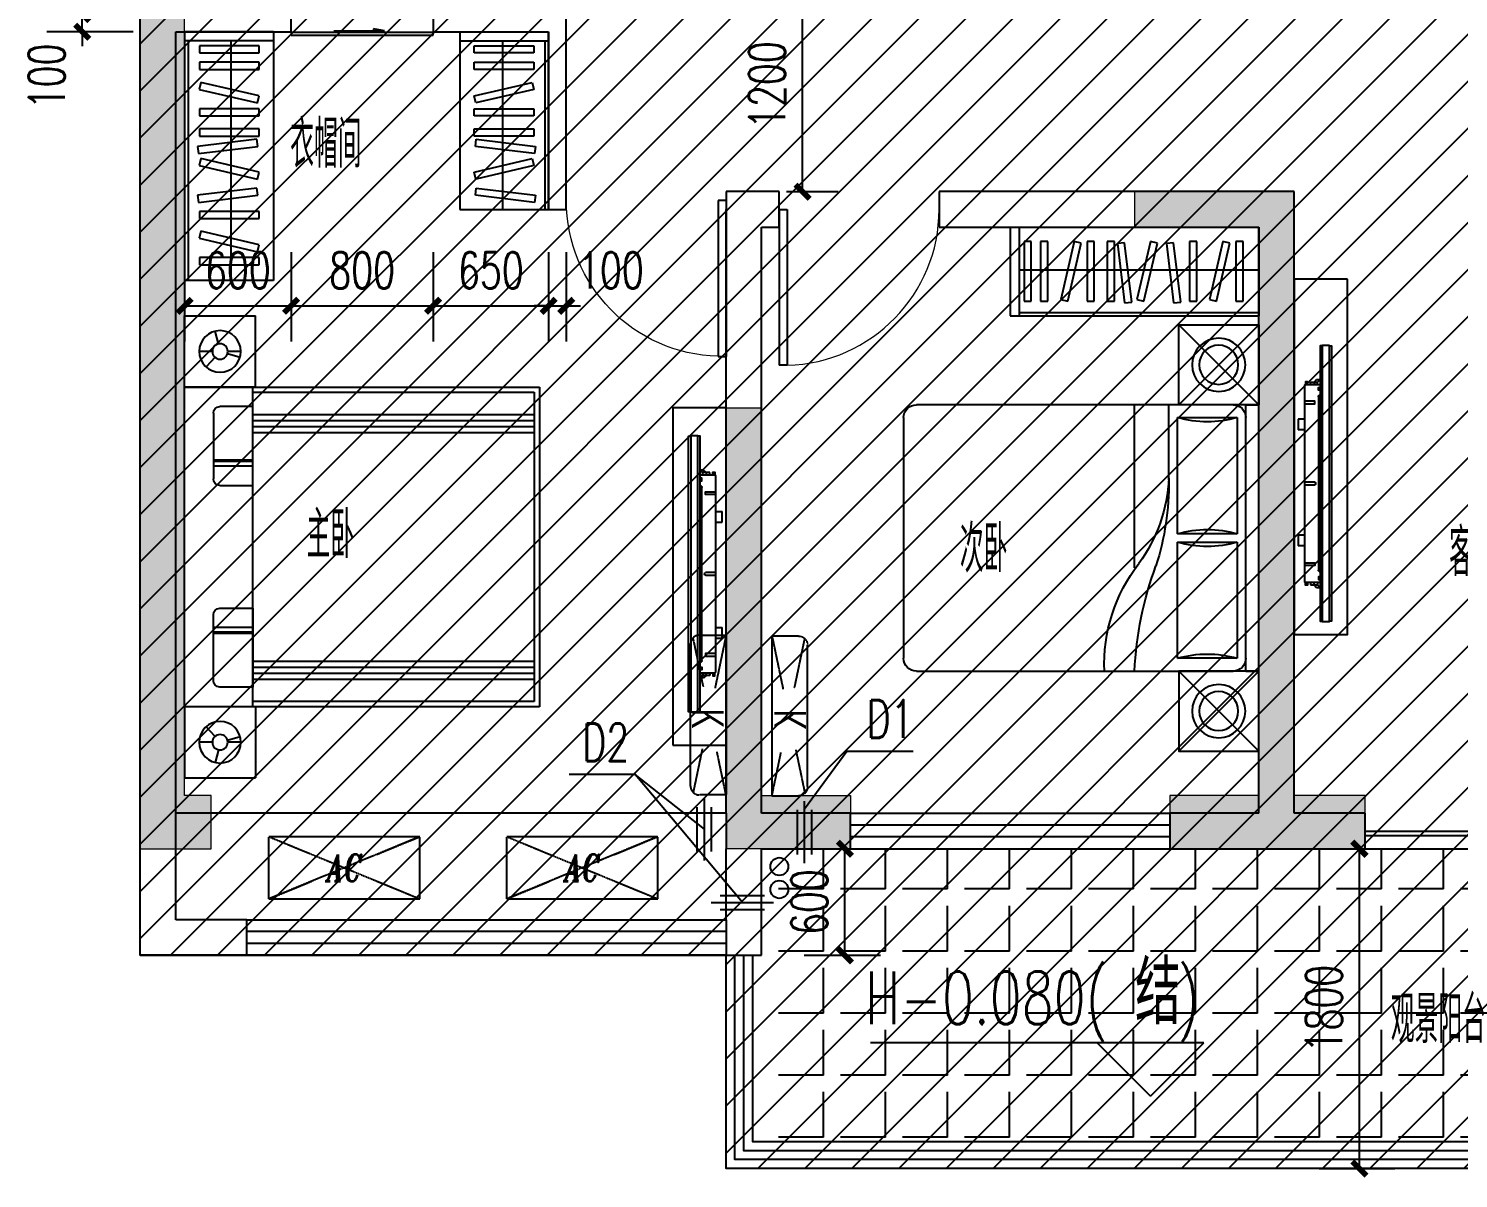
# Model space of a CAD drawing. Extents: x 184967 to 628822, y -100826 to 121332.
# Drawn here: x 255997 to 264050, y 9467 to 15940 of the extents above; entities that cross this region are included whole.
import ezdxf
from ezdxf.enums import TextEntityAlignment as Align

# ---------------------------------------------------------------- set-up
doc = ezdxf.new("R2010")
doc.units = 0
doc.header["$MEASUREMENT"] = 0
doc.linetypes.add('DASH', pattern=[0.35, 0.25, -0.1])
for name, color, linetype in [('1-涂料1', 251, 'Continuous'), ('DIM_ELEV', 3, 'Continuous'), ('DIM_LEAD', 3, 'Continuous'), ('fur', 252, 'Continuous'), ('KT', 8, 'DASH'), ('pub_dim1', 190, 'Continuous'), ('PUB_TEXT', 7, 'Continuous'), ('TEXT', 7, 'Continuous'), ('VPIPE-凝结', 150, 'TG_N'), ('VPIPE-直饮', 140, 'TG_Y'), ('WALL', 145, 'Continuous'), ('WINDOW', 141, 'Continuous'), ('厨洁具', 8, 'Continuous'), ('栏杆', 4, 'Continuous'), ('看线', 67, 'Continuous'), ('面积匡算', 1, 'Continuous')]:
    doc.layers.add(name, color=color, linetype=linetype)
doc.layers.add('4#6#-col-2F~31F$0$COLU', color=7, linetype='Continuous', lineweight=0)
doc.layers.add('4#6#-col-2F~31F$0$COLU_HATCH', color=251, linetype='Continuous', lineweight=0)
doc.styles.add('_TCH_DIM', font='SIMPLEX', dxfattribs={"bigfont": 'GBCBIG'})
doc.styles.add('_TCH_DIM_T3', font='SIMPLEX', dxfattribs={"width": 0.705882, "bigfont": 'GBCBIG'})
doc.styles.add('ENGLISH', font='italict.shx')
doc.styles.add('LHZ', font='RS5.SHX', dxfattribs={"width": 0.7, "height": 2000, "bigfont": 'HZTXT.shx'})
doc.styles.get("Standard").update_dxf_attribs({"font": 'gbenor.shx', "bigfont": 'gbcbig.shx'})
doc.styles.add('TG_LINETYPE', font='GBXWXT', dxfattribs={"width": 0.7, "height": 3, "bigfont": 'GBCBIG'})
doc.styles.add('宋体', font='romans.shx', dxfattribs={"height": 2, "bigfont": 'gbcbig.shx'})
doc.linetypes.add('TG_N', pattern='A,3,-0.34,["N",TG_LINETYPE,S=0.1,R=0,X=-0.23,Y=-0.08],0', length=3.34)
doc.linetypes.add('TG_Y', pattern='A,3,-0.34,["Y",TG_LINETYPE,S=0.1,R=0,X=-0.23,Y=-0.08],0', length=3.34)
doc.dimstyles.new('_TCH_ARCH&&80', dxfattribs={"dimtxt": 204, "dimasz": 80, "dimexe": 200, "dimexo": 240, "dimgap": 98, "dimtad": 1, "dimdec": 0, "dimzin": 0, "dimdsep": 46, "dimtxsty": '_TCH_DIM_T3', "dimblk": 'ARCHTICK', "dimcen": 0.09, "dimclrt": 7, "dimazin": 2, "dimtfac": 1, "dimtdec": 0, "dimtix": 1, "dimtmove": 2, "dimatfit": 3, "dimfxl": 0, "dimtolj": 1, "dimtzin": 0, "dimarcsym": 0})

# ---------------------------------------------------------------- blocks, each defined once
blk = doc.blocks.new('YJ02')
at = {"layer": 'fur'}
h = blk.add_hatch(dxfattribs=at)
h.set_pattern_fill('ANSI31,_O', color=256, scale=25, angle=270)
h.set_pattern_definition([(315, (4797.172, 52439.616), (2.2097087, 2.2097087), [])])
h.paths.add_polyline_path([(-350, -65), (-350, -75), (-360, -75), (-360, -65)])
h = blk.add_hatch(dxfattribs=at)
h.set_pattern_fill('ANSI31,_O', color=256, scale=25, angle=270)
h.set_pattern_definition([(315, (5257.172, 52439.616), (2.2097087, 2.2097087), [])])
h.paths.add_polyline_path([(350, -65), (350, -75), (360, -75), (360, -65)])
h = blk.add_hatch(dxfattribs=at)
h.set_pattern_fill('ANSI31,_O', color=256, scale=25, angle=270)
h.set_pattern_definition([(315, (4827.172, 52439.616), (2.2097087, 2.2097087), [])])
h.paths.add_polyline_path([(-372, -147), (-372, -136), (-382, -136), (-382, -147)])
h = blk.add_hatch(dxfattribs=at)
h.set_pattern_fill('ANSI31,_O', color=256, scale=25, angle=270)
h.set_pattern_definition([(315, (5227.172, 52439.616), (2.2097087, 2.2097087), [])])
h.paths.add_polyline_path([(372, -147), (372, -136), (382, -136), (382, -147)])
for p, q in [((-390, -84.9), (-390, -65)), ((-380.6, -79.4), (-390, -65)), ((-380.6, -99.3), (-390, -84.9)), ((-380.6, -119.3), (-380.6, -79.4)), ((-372, -79.4), (-380.6, -79.4)), ((-380.6, -99.3), (-372, -99.3)), ((372, -79.4), (380.6, -79.4)), ((380.6, -99.3), (372, -99.3)), ((380.6, -79.4), (390, -65)), ((380.6, -119.3), (380.6, -79.4)), ((380.6, -99.3), (390, -84.9)), ((390, -84.9), (390, -65)), ((-372, -119.3), (-380.6, -119.3)), ((-234.3, -152), (-234.3, -189)), ((-194.3, -152), (-194.3, -189)), ((201.4, -152), (201.4, -189)), ((241.4, -152), (241.4, -189)), ((372, -119.3), (380.6, -119.3)), ((-194.3, -189), (-234.3, -189)), ((241.4, -189), (201.4, -189))]:
    blk.add_line(p, q, dxfattribs=at)
for points in [[(517, -12), (517, 0), (-517, 0), (-517, -12)], [(517, -53), (517, -65), (-517, -65), (-517, -53)], [(-298.4, -152), (-298.4, -94.7), (-308.4, -94.7), (-308.4, -152)], [(298.4, -152), (298.4, -94.7), (308.4, -94.7), (308.4, -152)]]:
    blk.add_lwpolyline(points, dxfattribs=at)
for points in [[(518, -12), (518, -53), (-518, -53), (-518, -12)], [(-350, -65), (-350, -75), (-360, -75), (-360, -65)], [(350, -65), (350, -75), (360, -75), (360, -65)], [(-372, -147), (-372, -136), (-382, -136), (-382, -147)], [(372, -147), (372, -136), (382, -136), (382, -147)]]:
    blk.add_lwpolyline(points, close=True, dxfattribs=at)
for points in [[(-372, -65), (-372, -147, 0.414214), (-367, -152), (367, -152, 0.414214), (372, -147), (372, -65)], [(330, -65), (330, -70, -0.414214), (325, -75), (-325, -75, -0.414214), (-330, -70), (-330, -65)], [(-5, -152), (-5, -94.7, -0.8844), (5, -94.7), (5, -152)]]:
    blk.add_lwpolyline(points, format="xyb", dxfattribs=at)
blk = doc.blocks.new('_C1IBA')
at = {"layer": 'fur'}
for p, q in [((450, 750), (0, 1200)), ((0, 750), (450, 1200)), ((0, -750), (450, -1200)), ((450, -750), (0, -1200))]:
    blk.add_line(p, q, dxfattribs=at)
at = {"layer": 'fur', "linetype": 'ByBlock'}
for p, q in [((0, -750), (0, 750)), ((72.3, 750), (0, 750)), ((72.3, -750), (72.3, 750)), ((144.6, 750), (1927.7, 750)), ((506.2, 325.4), (506.2, 750)), ((699, -168.7), (699, 750)), ((458, 677.7), (120.5, 677.7)), ((120.5, 677.7), (120.5, 24.1)), ((458, 24.1), (458, 677.7)), ((2000, 677.7), (2000, -677.7)), ((120.5, 24.1), (458, 24.1)), ((458, -24.1), (120.5, -24.1)), ((120.5, -24.1), (120.5, -677.7)), ((458, -677.7), (458, -24.1)), ((120.5, -677.7), (458, -677.7)), ((72.3, -750), (0, -750)), ((1927.7, -750), (144.6, -750))]:
    blk.add_line(p, q, dxfattribs=at)
at = {"layer": 'fur'}
for points in [[(0, 750), (450, 750), (450, 1200), (0, 1200)], [(0, -750), (450, -750), (450, -1200), (0, -1200)]]:
    blk.add_lwpolyline(points, close=True, dxfattribs=at)
for centre, radius in [((225, 975), 150), ((225, 975), 110), ((225, -975), 150), ((225, -975), 110)]:
    blk.add_circle(centre, radius, dxfattribs=at)
at = {"layer": 'fur', "linetype": 'ByBlock'}
for centre, radius, start, end in [((144.6, 677.7), 72.3, 90, 180), ((1927.7, 677.7), 72.3, 0, 90), ((289.3, 1256.2), 602.6, 253.7398, 286.26021), ((2018.8, 305.8), 1512.7, 179.25816, 197.80337), ((1391.5, 376.7), 886.1, 182.53978, 216.04031), ((289.3, -554.4), 602.6, 73.7398, 106.26021), ((289.3, 554.4), 602.6, 253.7398, 286.26021), ((-1236.6, -834.3), 1937.4, 2.49342, 20.4717), ((-52.2, -711.7), 922.1, 357.6218, 37.95101), ((144.6, -677.7), 72.3, 180, 270), ((289.3, -1256.2), 602.6, 73.7398, 106.26021), ((1927.7, -677.7), 72.3, 270, 0)]:
    blk.add_arc(centre, radius, start, end, dxfattribs=at)
at = {"layer": 'fur', "flags": 9}
for tag in ['XSIZE', 'YSIZE']:
    blk.add_attdef(tag, (0, 0), '', height=0.5, dxfattribs=at)
blk = doc.blocks.new('GYJ6J65')
at = {"layer": 'fur'}
for p, q in [((2212080.2, 376076.5), (2213480.2, 376076.5)), ((2212080.2, 376076.5), (2212080.2, 375576.5)), ((2212130.2, 376076.5), (2212130.2, 375576.5)), ((2213480.2, 376076.5), (2213480.2, 375576.5)), ((2212159.1, 375995.8), (2212159.1, 375659.8)), ((2212199.4, 375995.8), (2212159.1, 375995.8)), ((2212199.4, 375659.8), (2212199.4, 375995.8)), ((2212251.6, 375995.8), (2212251.6, 375659.8)), ((2212291.9, 375995.8), (2212251.6, 375995.8)), ((2212291.9, 375659.8), (2212291.9, 375995.8)), ((2212441, 375995.7), (2212365.1, 375668.3)), ((2212404.4, 375659.2), (2212480.3, 375986.6)), ((2212480.3, 375986.6), (2212441, 375995.7)), ((2212513.8, 375995.8), (2212513.8, 375659.8)), ((2212554.2, 375995.8), (2212513.8, 375995.8)), ((2212554.2, 375659.8), (2212554.2, 375995.8)), ((2212627.1, 375995.8), (2212627.1, 375659.8)), ((2212667.4, 375995.8), (2212627.1, 375995.8)), ((2212667.4, 375659.8), (2212667.4, 375995.8)), ((2212725.2, 375988.4), (2212685.2, 375983.6)), ((2212685.2, 375983.6), (2212725.1, 375649.8)), ((2212765.2, 375654.6), (2212725.2, 375988.4)), ((2212870.4, 375995.7), (2212794.4, 375668.3)), ((2212833.7, 375659.2), (2212909.7, 375986.6)), ((2212909.7, 375986.6), (2212870.4, 375995.7)), ((2213000.9, 375988.4), (2212960.9, 375983.6)), ((2212960.9, 375983.6), (2213000.8, 375649.8)), ((2213040.9, 375654.6), (2213000.9, 375988.4)), ((2213091.1, 375995.8), (2213091.1, 375659.8)), ((2213131.4, 375995.8), (2213091.1, 375995.8)), ((2213131.4, 375659.8), (2213131.4, 375995.8)), ((2213279, 375995.7), (2213203, 375668.3)), ((2213242.4, 375659.2), (2213318.3, 375986.6)), ((2213318.3, 375986.6), (2213279, 375995.7)), ((2213351.8, 375995.8), (2213351.8, 375659.8)), ((2213392.1, 375995.8), (2213351.8, 375995.8)), ((2213392.1, 375659.8), (2213392.1, 375995.8)), ((2212130.2, 375836.5), (2213480.2, 375836.5)), ((2212159.1, 375659.8), (2212199.4, 375659.8)), ((2212251.6, 375659.8), (2212291.9, 375659.8)), ((2212365.1, 375668.3), (2212404.4, 375659.2)), ((2212513.8, 375659.8), (2212554.2, 375659.8)), ((2212627.1, 375659.8), (2212667.4, 375659.8)), ((2212725.1, 375649.8), (2212765.2, 375654.6)), ((2212794.4, 375668.3), (2212833.7, 375659.2)), ((2213000.8, 375649.8), (2213040.9, 375654.6)), ((2213091.1, 375659.8), (2213131.4, 375659.8)), ((2213203, 375668.3), (2213242.4, 375659.2)), ((2213351.8, 375659.8), (2213392.1, 375659.8)), ((2212080.2, 375576.5), (2213480.2, 375576.5)), ((2212130.2, 375596.5), (2213480.2, 375596.5))]:
    blk.add_line(p, q, dxfattribs=at)
blk = doc.blocks.new('FRTESHBG')
at = {"layer": 'fur'}
for p, q in [((792017.1, 358284.7), (792017.1, 358685)), ((792416.7, 358685), (792017.1, 358685)), ((792416.7, 358284.7), (792416.7, 358685)), ((792226, 358527.3), (792244.5, 358598.9)), ((792099.5, 358484.9), (792173.5, 358484.9)), ((792175, 358473.2), (792104.1, 358452.6)), ((792260.3, 358484.9), (792334.2, 358484.9)), ((792245.3, 358452), (792295.3, 358397.5)), ((792416.7, 358284.7), (790416.7, 358284.7)), ((790416.7, 358284.7), (790416.7, 356484.7)), ((792031.7, 358254.7), (790446.7, 358254.7)), ((790446.7, 358254.7), (790446.7, 356514.7)), ((792017.1, 358284.7), (792416.7, 358284.7)), ((792031.7, 356484.7), (792031.7, 358284.7)), ((792416.7, 356484.7), (792416.7, 358284.7)), ((792031.7, 358174.4), (792218.5, 358174.4)), ((792031.7, 357730.9), (792031.7, 358174.4)), ((792031.7, 358129), (790446.7, 358129)), ((792031.7, 358095.2), (790446.7, 358095.2)), ((792254.6, 358138.3), (792254.6, 357767)), ((792031.7, 358061.4), (790446.7, 358061.4)), ((792031.7, 358027.6), (790446.7, 358027.6)), ((792031.7, 357872.7), (792254.6, 357872.7)), ((792031.7, 357865.8), (792254.6, 357865.8)), ((792031.7, 357839.6), (792254.6, 357839.6)), ((792218.5, 357730.9), (792031.7, 357730.9)), ((792218.5, 357038.6), (792031.7, 357038.6)), ((792031.7, 357038.6), (792031.7, 356595.1)), ((792254.6, 356631.2), (792254.6, 357002.5)), ((792031.7, 356929.9), (792254.6, 356929.9)), ((792031.7, 356903.7), (792254.6, 356903.7)), ((792031.7, 356896.8), (792254.6, 356896.8)), ((792031.7, 356741.9), (790446.7, 356741.9)), ((792031.7, 356708.1), (790446.7, 356708.1)), ((792031.7, 356674.3), (790446.7, 356674.3)), ((792031.7, 356640.5), (790446.7, 356640.5)), ((792031.7, 356595.1), (792218.5, 356595.1)), ((790416.7, 356484.7), (792416.7, 356484.7)), ((790446.7, 356514.7), (792031.7, 356514.7)), ((792017.1, 356484.7), (792017.1, 356084.5)), ((792416.7, 356484.7), (792416.7, 356084.5)), ((792175, 356296.2), (792104.1, 356316.8)), ((792245.3, 356317.5), (792295.3, 356372)), ((792099.5, 356284.6), (792173.5, 356284.6)), ((792226, 356242.2), (792244.5, 356170.6)), ((792260.3, 356284.6), (792334.2, 356284.6)), ((792416.7, 356084.5), (792017.1, 356084.5))]:
    blk.add_line(p, q, dxfattribs=at)
for centre, radius in [((792216.9, 358484.9), 117.3), ((792216.9, 358484.9), 43.4), ((792216.9, 356284.6), 117.3), ((792216.9, 356284.6), 43.4)]:
    blk.add_circle(centre, radius, dxfattribs=at)
for centre, start, end in [((792218.5, 358138.3), 0, 90), ((792218.5, 357767), 270, 0), ((792218.5, 357002.5), 0, 90), ((792218.5, 356631.2), 270, 0)]:
    blk.add_arc(centre, 36.1, start, end, dxfattribs=at)
blk = doc.blocks.new('EDSGRTF')
at = {"layer": 'fur', "extrusion": (0, 0, -1)}
for p, q in [((2913.9, 818), (2913.9, 1818)), ((2913.9, 1818), (3413.9, 1818)), ((3335.7, 1778.6), (3002, 1738.7)), ((3153.9, 868), (3153.9, 1818)), ((3340.5, 1738.6), (3335.7, 1778.6)), ((3393.9, 868), (3393.9, 1818)), ((3413.9, 818), (3413.9, 1818)), ((3002, 1738.7), (3006.8, 1698.6)), ((3006.8, 1698.6), (3340.5, 1738.6)), ((3003.8, 1647.4), (2994.7, 1608.1)), ((3331.2, 1571.5), (3003.8, 1647.4)), ((2994.7, 1608.1), (3322, 1532.2)), ((3322, 1532.2), (3331.2, 1571.5)), ((3335.7, 1502.9), (3002, 1463)), ((3002, 1463), (3006.8, 1422.9)), ((3006.8, 1422.9), (3340.5, 1462.9)), ((3340.5, 1462.9), (3335.7, 1502.9)), ((3330.6, 1405.2), (2994.5, 1405.2)), ((2994.5, 1405.2), (2994.5, 1364.8)), ((3330.6, 1364.8), (3330.6, 1405.2)), ((2994.5, 1364.8), (3330.6, 1364.8)), ((3330.6, 1291.9), (2994.5, 1291.9)), ((2994.5, 1291.9), (2994.5, 1251.6)), ((3330.6, 1251.6), (3330.6, 1291.9)), ((2994.5, 1251.6), (3330.6, 1251.6)), ((3003.8, 1218.1), (2994.7, 1178.8)), ((3331.2, 1142.1), (3003.8, 1218.1)), ((2994.7, 1178.8), (3322, 1102.8)), ((3322, 1102.8), (3331.2, 1142.1)), ((3330.6, 1029.7), (2994.5, 1029.7)), ((2994.5, 1029.7), (2994.5, 989.3)), ((2994.5, 989.3), (3330.6, 989.3)), ((3330.6, 989.3), (3330.6, 1029.7)), ((3330.6, 937.2), (2994.5, 937.2)), ((2994.5, 937.2), (2994.5, 896.8)), ((2994.5, 896.8), (3330.6, 896.8)), ((3330.6, 896.8), (3330.6, 937.2)), ((2913.9, 868), (3413.9, 868)), ((2913.9, 818), (3413.9, 818))]:
    blk.add_line(p, q, dxfattribs=at)
blk = doc.blocks.new('awrtt')
at = {"layer": 'KT', "linetype": 'DASH'}
for p, q in [((195123.3, -20712.9), (194273.3, -20712.9)), ((194273.3, -20712.9), (194516.2, -20812.9)), ((195123.3, -20712.9), (194273.3, -21062.9)), ((194273.3, -21062.9), (194273.3, -20712.9)), ((194273.3, -20712.9), (195123.3, -21062.9)), ((194880.5, -20812.9), (195123.3, -20712.9)), ((195123.3, -21062.9), (195123.3, -20712.9)), ((195123.3, -21062.9), (195123.3, -20712.9)), ((194273.3, -21062.9), (194516.2, -20962.9)), ((194880.5, -20962.9), (195123.3, -21062.9)), ((194273.3, -21062.9), (195123.3, -21062.9))]:
    blk.add_line(p, q, dxfattribs=at)
at = {"layer": 'KT', "linetype": 'DASH', "style": 'ENGLISH', "width": 0.75}
blk.add_text('AC', height=150, dxfattribs=at).set_placement((194698.3, -20887.9), align=Align.MIDDLE_CENTER)
blk = doc.blocks.new('A$C66E365A4')
at = {"layer": '栏杆'}
for p, q in [((0, 0), (0, -350)), ((-40, -50), (-40, -300)), ((40, -50), (40, -300))]:
    blk.add_line(p, q, dxfattribs=at)
blk = doc.blocks.new('BGSKT')
at = {"layer": 'KT'}
for p, q in [((296983.3, 262161.9), (297281.1, 262099.6)), ((297883.3, 262161.9), (297639.7, 262110.9)), ((297273.5, 262034.3), (296997.9, 261976.6)), ((297624.1, 262027.8), (297868.6, 261976.6))]:
    blk.add_line(p, q, dxfattribs=at)
blk.add_lwpolyline([(296983.3, 262161.9), (297883.3, 262161.9), (297883.3, 262011.9, -0.414214), (297833.3, 261961.9), (297033.3, 261961.9, -0.414214), (296983.3, 262011.9)], format="xyb", close=True, dxfattribs=at)
at = {"layer": 'KT', "style": 'LHZ', "width": 0.7}
blk.add_text('K', height=180, dxfattribs=at).set_placement((297396.9, 261969.3))
blk = doc.blocks.new('$DorLib2D$00000001')
for p, q in [((0.45, 0.975), (0.5, 0.975)), ((0.45, 0), (0.45, 0.975)), ((0.5, 0), (0.5, 0.975)), ((0.5, 0), (0.45, 0))]:
    blk.add_line(p, q)
at = {"lineweight": 13}
blk.add_arc((0.475, 0), 0.975, 91.46928, 180, dxfattribs=at)
blk = doc.blocks.new('$DORLIB2D$00000129')
at = {"color": 0, "linetype": 'Continuous'}
for p, q in [((-0.5, 0.545), (-0.5, 0.687)), ((-0.5, 0.687), (0.5, 0.687)), ((0.5, 0.687), (0.5, 0.545)), ((0.5, 0.545), (-0.5, 0.545)), ((-0.5, 0.5), (-0.5, 0.545)), ((0.5, 0.5), (0.5, 0.545)), ((-0.2, 0.437), (0.158, 0.437)), ((0.08, 0.341), (0.08, 0.437)), ((0.158, 0.437), (0.08, 0.341))]:
    blk.add_line(p, q, dxfattribs=at)
blk = doc.blocks.new('$DorLib2D$00000138')
at = {"color": 0, "linetype": 'Continuous'}
for p, q in [((-0.2875, 0), (-0.2875, 0.1538)), ((-0.2875, 0.1538), (0, 0.1538)), ((0, 0.1538), (0, 0)), ((0.2875, 0.1538), (0, 0.1538)), ((0.2875, 0), (0.2875, 0.1538)), ((-0.5, -0.1399), (-0.5, 0)), ((-0.5, 0), (-0.2187, 0)), ((0, 0), (-0.2875, 0)), ((-0.2187, 0), (-0.2187, -0.1399)), ((0, 0), (0.2875, 0)), ((0.2187, 0), (0.2187, -0.1399)), ((0.5, 0), (0.2187, 0)), ((0.5, 0), (0.5, -0.1946)), ((0.5, -0.1399), (0.5, 0)), ((-0.2187, -0.1399), (-0.5, -0.1399)), ((0.2187, -0.1399), (0.5, -0.1399)), ((-0.1857, -0.186), (-0.037, -0.186)), ((-0.037, -0.186), (-0.1019, -0.2583)), ((-0.1019, -0.2583), (-0.1019, -0.186)), ((0.1857, -0.186), (0.037, -0.186)), ((0.037, -0.186), (0.1019, -0.2583)), ((0.1019, -0.2583), (0.1019, -0.186))]:
    blk.add_line(p, q, dxfattribs=at)
blk = doc.blocks.new('$WINLIB2D$00000001')
at = {"color": 0}
for points in [[(-0.5, 0.5), (-0.5, -0.5)], [(-0.5, 0.5), (0.5, 0.5)], [(0.5, -0.5), (0.5, 0.5)], [(0.5, 0.1667), (-0.5, 0.1667)], [(0.5, -0.1667), (-0.5, -0.1667)], [(-0.5, -0.5), (0.5, -0.5)]]:
    blk.add_lwpolyline(points, dxfattribs=at)
blk = doc.blocks.new('_ArchTick')
at = {"color": 0, "linetype": 'ByBlock', "const_width": 0.4}
blk.add_lwpolyline([(-0.5, -0.5), (0.5, 0.5)], dxfattribs=at)
blk = doc.blocks.new('*D528')
at = {"layer": 'Defpoints', "color": 0, "transparency": 16777216}
for p in [(2700, -2300), (3031.1, -2300), (2700, -3500)]:
    blk.add_point(p, dxfattribs=at)
at = {"layer": 'pub_dim1', "color": 0, "lineweight": -2, "transparency": 16777216}
for p, q in [((2940, -2300), (3231.1, -2300)), ((3031.1, -3500), (3031.1, -2300)), ((2940, -3500), (3231.1, -3500))]:
    blk.add_line(p, q, dxfattribs=at)
at = {"layer": 'pub_dim1', "color": 0, "lineweight": -2, "transparency": 16777216, "xscale": 80, "yscale": 80, "zscale": 80}
for p, rotation in [((3031.1, -2300), 90), ((3031.1, -3500), 270)]:
    blk.add_blockref('_ArchTick', p, dxfattribs=dict(at, rotation=rotation))
at = {"layer": 'pub_dim1', "color": 7, "transparency": 16777216, "insert": (2831.1, -2900), "char_height": 204, "attachment_point": 5, "rotation": 90, "style": '_TCH_DIM_T3'}
blk.add_mtext('\\A1;1200', dxfattribs=at)
blk = doc.blocks.new('*D529')
at = {"layer": 'Defpoints', "color": 0, "transparency": 16777216}
for p in [(1600, -3600), (1700, -3600), (1700, -4142.9)]:
    blk.add_point(p, dxfattribs=at)
at = {"layer": 'pub_dim1', "color": 0, "lineweight": -2, "transparency": 16777216}
for p, q in [((1600, -3840), (1600, -4342.9)), ((1700, -3840), (1700, -4342.9)), ((1600, -4142.9), (1520, -4142.9)), ((1600, -4142.9), (1700, -4142.9)), ((1700, -4142.9), (1780, -4142.9))]:
    blk.add_line(p, q, dxfattribs=at)
at = {"layer": 'pub_dim1', "color": 0, "lineweight": -2, "transparency": 16777216, "xscale": 80, "yscale": 80, "zscale": 80}
blk.add_blockref('_ArchTick', (1600, -4142.9), dxfattribs=at)
at = {"layer": 'pub_dim1', "color": 0, "lineweight": -2, "transparency": 16777216, "xscale": 80, "yscale": 80, "zscale": 80, "rotation": 180}
blk.add_blockref('_ArchTick', (1700, -4142.9), dxfattribs=at)
at = {"layer": 'pub_dim1', "color": 7, "transparency": 16777216, "insert": (1951.4, -3942.9), "char_height": 204, "attachment_point": 5, "style": '_TCH_DIM_T3'}
blk.add_mtext('\\A1;100', dxfattribs=at)
blk = doc.blocks.new('*D530')
at = {"layer": 'Defpoints', "color": 0, "transparency": 16777216}
for p in [(950, -3600), (1600, -3600), (1600, -4142.9)]:
    blk.add_point(p, dxfattribs=at)
at = {"layer": 'pub_dim1', "color": 0, "lineweight": -2, "transparency": 16777216}
for p, q in [((950, -3840), (950, -4342.9)), ((1600, -3840), (1600, -4342.9)), ((950, -4142.9), (1600, -4142.9))]:
    blk.add_line(p, q, dxfattribs=at)
at = {"layer": 'pub_dim1', "color": 0, "lineweight": -2, "transparency": 16777216, "xscale": 80, "yscale": 80, "zscale": 80, "rotation": 180}
blk.add_blockref('_ArchTick', (950, -4142.9), dxfattribs=at)
at = {"layer": 'pub_dim1', "color": 0, "lineweight": -2, "transparency": 16777216, "xscale": 80, "yscale": 80, "zscale": 80}
blk.add_blockref('_ArchTick', (1600, -4142.9), dxfattribs=at)
at = {"layer": 'pub_dim1', "color": 7, "transparency": 16777216, "insert": (1275, -3942.9), "char_height": 204, "attachment_point": 5, "style": '_TCH_DIM_T3'}
blk.add_mtext('\\A1;650', dxfattribs=at)
blk = doc.blocks.new('*D531')
at = {"layer": 'Defpoints', "color": 0, "transparency": 16777216}
for p in [(150, -3600), (950, -3600), (950, -4142.9)]:
    blk.add_point(p, dxfattribs=at)
at = {"layer": 'pub_dim1', "color": 0, "lineweight": -2, "transparency": 16777216}
for p, q in [((150, -3840), (150, -4342.9)), ((950, -3840), (950, -4342.9)), ((150, -4142.9), (950, -4142.9))]:
    blk.add_line(p, q, dxfattribs=at)
at = {"layer": 'pub_dim1', "color": 0, "lineweight": -2, "transparency": 16777216, "xscale": 80, "yscale": 80, "zscale": 80, "rotation": 180}
blk.add_blockref('_ArchTick', (150, -4142.9), dxfattribs=at)
at = {"layer": 'pub_dim1', "color": 0, "lineweight": -2, "transparency": 16777216, "xscale": 80, "yscale": 80, "zscale": 80}
blk.add_blockref('_ArchTick', (950, -4142.9), dxfattribs=at)
at = {"layer": 'pub_dim1', "color": 7, "transparency": 16777216, "insert": (550, -3942.9), "char_height": 204, "attachment_point": 5, "style": '_TCH_DIM_T3'}
blk.add_mtext('\\A1;800', dxfattribs=at)
blk = doc.blocks.new('*D532')
at = {"layer": 'Defpoints', "color": 0, "transparency": 16777216}
for p in [(-450, -3600), (150, -3600), (150, -4142.9)]:
    blk.add_point(p, dxfattribs=at)
at = {"layer": 'pub_dim1', "color": 0, "lineweight": -2, "transparency": 16777216}
for p, q in [((-450, -3840), (-450, -4342.9)), ((150, -3840), (150, -4342.9)), ((-450, -4142.9), (150, -4142.9))]:
    blk.add_line(p, q, dxfattribs=at)
at = {"layer": 'pub_dim1', "color": 0, "lineweight": -2, "transparency": 16777216, "xscale": 80, "yscale": 80, "zscale": 80, "rotation": 180}
blk.add_blockref('_ArchTick', (-450, -4142.9), dxfattribs=at)
at = {"layer": 'pub_dim1', "color": 0, "lineweight": -2, "transparency": 16777216, "xscale": 80, "yscale": 80, "zscale": 80}
blk.add_blockref('_ArchTick', (150, -4142.9), dxfattribs=at)
at = {"layer": 'pub_dim1', "color": 7, "transparency": 16777216, "insert": (-150, -3942.9), "char_height": 204, "attachment_point": 5, "style": '_TCH_DIM_T3'}
blk.add_mtext('\\A1;600', dxfattribs=at)
blk = doc.blocks.new('*D533')
at = {"layer": 'Defpoints', "color": 0, "transparency": 16777216}
for p in [(-1026.6, -2500), (-500, -2500), (-500, -2600)]:
    blk.add_point(p, dxfattribs=at)
at = {"layer": 'pub_dim1', "color": 0, "lineweight": -2, "transparency": 16777216}
for p, q in [((-1026.6, -2500), (-1026.6, -2420)), ((-740, -2500), (-1226.6, -2500)), ((-1026.6, -2600), (-1026.6, -2500)), ((-740, -2600), (-1226.6, -2600)), ((-1026.6, -2600), (-1026.6, -2680))]:
    blk.add_line(p, q, dxfattribs=at)
at = {"layer": 'pub_dim1', "color": 0, "lineweight": -2, "transparency": 16777216, "xscale": 80, "yscale": 80, "zscale": 80}
for p, rotation in [((-1026.6, -2500), 270), ((-1026.6, -2600), 90)]:
    blk.add_blockref('_ArchTick', p, dxfattribs=dict(at, rotation=rotation))
at = {"layer": 'pub_dim1', "color": 7, "transparency": 16777216, "insert": (-1226.6, -2851.4), "char_height": 204, "attachment_point": 5, "rotation": 90, "style": '_TCH_DIM_T3'}
blk.add_mtext('\\A1;100', dxfattribs=at)
blk = doc.blocks.new('*D536')
at = {"layer": 'Defpoints', "color": 0, "transparency": 16777216}
for p in [(2800, -7200), (3269.3, -7200), (2800, -7800)]:
    blk.add_point(p, dxfattribs=at)
at = {"layer": 'pub_dim1', "color": 0, "lineweight": -2, "transparency": 16777216}
for p, q in [((3040, -7200), (3469.3, -7200)), ((3269.3, -7800), (3269.3, -7200)), ((3040, -7800), (3469.3, -7800))]:
    blk.add_line(p, q, dxfattribs=at)
at = {"layer": 'pub_dim1', "color": 0, "lineweight": -2, "transparency": 16777216, "xscale": 80, "yscale": 80, "zscale": 80}
for p, rotation in [((3269.3, -7200), 90), ((3269.3, -7800), 270)]:
    blk.add_blockref('_ArchTick', p, dxfattribs=dict(at, rotation=rotation))
at = {"layer": 'pub_dim1', "color": 7, "transparency": 16777216, "insert": (3069.3, -7500), "char_height": 204, "attachment_point": 5, "rotation": 90, "style": '_TCH_DIM_T3'}
blk.add_mtext('\\A1;600', dxfattribs=at)
blk = doc.blocks.new('*D546')
at = {"layer": 'Defpoints', "color": 0, "transparency": 16777216}
for p in [(5700, -7200), (6167.5, -7200), (5700, -9000)]:
    blk.add_point(p, dxfattribs=at)
at = {"layer": 'pub_dim1', "color": 0, "lineweight": -2, "transparency": 16777216}
for p, q in [((5940, -7200), (6367.5, -7200)), ((6167.5, -9000), (6167.5, -7200)), ((5940, -9000), (6367.5, -9000))]:
    blk.add_line(p, q, dxfattribs=at)
at = {"layer": 'pub_dim1', "color": 0, "lineweight": -2, "transparency": 16777216, "xscale": 80, "yscale": 80, "zscale": 80}
for p, rotation in [((6167.5, -7200), 90), ((6167.5, -9000), 270)]:
    blk.add_blockref('_ArchTick', p, dxfattribs=dict(at, rotation=rotation))
at = {"layer": 'pub_dim1', "color": 7, "transparency": 16777216, "insert": (5967.5, -8100), "char_height": 204, "attachment_point": 5, "rotation": 90, "style": '_TCH_DIM_T3'}
blk.add_mtext('\\A1;1800', dxfattribs=at)
blk = doc.blocks.new('4.6.31')
at = {"layer": '4#6#-col-2F~31F$0$COLU_HATCH'}
for points in [[(-9300, 10400), (-9300, 10700), (-9450, 10700), (-9450, 16700), (-8900, 16700), (-8900, 17000), (-9700, 17000), (-9700, 10400)], [(-3200, 14100), (-4100, 14100), (-4100, 13900), (-3400, 13900), (-3400, 10700), (-3900, 10700), (-3900, 10400), (-2800, 10400), (-2800, 10700), (-3200, 10700)], [(-6200, 10400), (-6400, 10400), (-6400, 12883.2), (-6200, 12883.2), (-6200, 10700), (-5700, 10700), (-5700, 10400)]]:
    blk.add_hatch(color=252, dxfattribs=at).paths.add_polyline_path(points)
at = {"layer": '4#6#-col-2F~31F$0$COLU', "color": 6}
blk.add_lwpolyline([(-9300, 10400), (-9300, 10700), (-9450, 10700), (-9450, 16700), (-8900, 16700), (-8900, 17000), (-9700, 17000), (-9700, 10400)], close=True, dxfattribs=at)
for points in [[(-3200, 14100), (-4100, 14100), (-4100, 13900), (-3400, 13900), (-3400, 10700), (-3900, 10700), (-3900, 10400), (-2800, 10400), (-2800, 10700), (-3200, 10700), (-3200, 14100)], [(-6200, 10400), (-6400, 10400), (-6400, 12883.2), (-6200, 12883.2), (-6200, 10700), (-5700, 10700), (-5700, 10400), (-6200, 10400)]]:
    blk.add_lwpolyline(points, dxfattribs=at)
blk = doc.blocks.new('46s')
at = {"layer": 'VPIPE-凝结', "linetype": 'Continuous'}
blk.add_circle((2950, -6929.1), 50, dxfattribs=at)
at = {"layer": 'VPIPE-直饮', "linetype": 'Continuous'}
blk.add_circle((2950, -6799.9), 50, dxfattribs=at)
blk = doc.blocks.new('B')
at = {"layer": '1-涂料1'}
h = blk.add_hatch(dxfattribs=at)
h.set_pattern_fill('ANGLE', color=256, scale=100, style=0)
h.set_pattern_definition([(180, (618105.83, 44973), (0, 349.25), [254, -95.25]), (90, (618105.83, 44973), (349.25, 2e-14), [254, -95.25])])
h.paths.add_polyline_path([(2800, -8850), (2800, -7698), (2800, -7200), (4307, -7200), (9100, -7200), (9100, -8850)])
at = {"layer": 'DIM_ELEV'}
for p, q in [((5290.5, -8293.5), (3413.7, -8293.5)), ((4990.5, -8593.5), (4690.5, -8293.5)), ((4990.5, -8593.5), (5290.5, -8293.5))]:
    blk.add_line(p, q, dxfattribs=at)
at = {"layer": 'DIM_LEAD'}
for p, q in [((3042.3, -6975.3), (3280.6, -6650.7)), ((3042.3, -6975.3), (3280.6, -6650.7)), ((3042.3, -6975.3), (3280.6, -6650.7)), ((3280.6, -6650.7), (3653.2, -6650.7)), ((2088.3, -6781.5), (1715.8, -6781.5)), ((2692, -7502.4), (2088.3, -6781.5)), ((2692, -7502.4), (2088.3, -6781.5)), ((2478, -7090.5), (2088.3, -6781.5))]:
    blk.add_line(p, q, dxfattribs=at)
at = {"layer": 'fur'}
for points in [[(6100, -3993.6), (5800, -3993.6), (5800, -5993.7), (6100, -5993.7)], [(2300, -6616.9), (2600, -6616.9), (2600, -4716.8), (2300, -4716.8)]]:
    blk.add_lwpolyline(points, close=True, dxfattribs=at)
at = {"layer": 'WALL'}
for p, q in [((-700, -7700), (-700, -2500)), ((150, -2600), (150, -2500)), ((950, -2500), (950, -2600)), ((1700, -3500), (1700, -2500)), ((-500, -2600), (150, -2600)), ((-500, -7600), (-500, -2600)), ((950, -2600), (1600, -2600)), ((1600, -3600), (1600, -2600)), ((1700, -3600), (1700, -3500)), ((2700, -3500), (2600, -3500)), ((2600, -3500), (2600, -3600)), ((2900, -3500), (2700, -3500)), ((2700, -3500), (2700, -3500)), ((2900, -3700), (2900, -3500)), ((5800, -3500), (3800, -3500)), ((3800, -3500), (3800, -3700)), ((5800, -7000), (5800, -3500)), ((1600, -3600), (1700, -3600)), ((2600, -7000), (2600, -3600)), ((2600, -3600), (2600, -3600)), ((2800, -3700), (2900, -3700)), ((2800, -7000), (2800, -3700)), ((3800, -3700), (5600, -3700)), ((5600, -7000), (5600, -3700)), ((2600, -7000), (2600, -7000)), ((2600, -7000), (2600, -7200)), ((3300, -7000), (2800, -7000)), ((3300, -7200), (3300, -7000)), ((5600, -7000), (5100, -7000)), ((5100, -7000), (5100, -7200)), ((6200, -7000), (5800, -7000)), ((6200, -7200), (6200, -7000)), ((2600, -7200), (2600, -7200)), ((2600, -7600), (2600, -7200)), ((2800, -7200), (3300, -7200)), ((2800, -7800), (2800, -7200)), ((5100, -7200), (5700, -7200)), ((5700, -7200), (6200, -7200)), ((-100, -7600), (-500, -7600)), ((-100, -7800), (-100, -7600)), ((2600, -7600), (2600, -7800)), ((-700, -7800), (-700, -7700)), ((-700, -7800), (-500, -7800)), ((-500, -7800), (-500, -7800)), ((-500, -7800), (-100, -7800)), ((2600, -7800), (2800, -7800))]:
    blk.add_line(p, q, dxfattribs=at)
at = {"layer": 'WINDOW'}
for p, q in [((2600, -7000), (-500, -7000)), ((6200, -7200), (9000, -7200))]:
    blk.add_line(p, q, dxfattribs=at)
at = {"layer": '厨洁具'}
blk.add_line((-500, -4400.1), (-500, -4200), dxfattribs=at)
at = {"layer": '栏杆'}
for points in [[(9200, -8600), (9200, -8950), (2650, -8950), (2650, -7800)], [(9150, -8600), (9150, -8900), (2700, -8900), (2700, -7800)]]:
    blk.add_lwpolyline(points, dxfattribs=at)
at = {"layer": '看线'}
for points in [[(9250, -8600), (9250, -9000), (2600, -9000), (2600, -7800)], [(9100, -8600), (9100, -8850), (2750, -8850), (2750, -7800)]]:
    blk.add_lwpolyline(points, dxfattribs=at)
for p in [(-194248.3, 13581), (-192908.3, 13581)]:
    blk.add_blockref('awrtt', p)
at = {"layer": 'fur', "rotation": 270}
blk.add_blockref('GYJ6J65', (-376026.5, 2209480.2), dxfattribs=at)
at = {"layer": 'fur', "extrusion": (0, 0, -1), "rotation": 180.0000000005798}
blk.add_blockref('EDSGRTF', (1813.9, -1782), dxfattribs=at)
at = {"layer": 'fur'}
blk.add_blockref('GYJ6J65', (-2207880.2, -379776.5), dxfattribs=at)
at = {"layer": 'fur', "xscale": -1}
for name, p in [('FRTESHBG', (791966.7, -362884.7)), ('_C1IBA', (5600, -5450))]:
    blk.add_blockref(name, p, dxfattribs=at)
at = {"layer": 'fur'}
for p, xscale, rotation in [((6011.1, -5143.1), -1.499999999883585, 270), ((2388.9, -5652.6), -1.5, 90.00000014229553)]:
    blk.add_blockref('YJ02', p, dxfattribs=dict(at, xscale=xscale, rotation=rotation))
at = {"layer": 'KT', "rotation": 270}
blk.add_blockref('BGSKT', (-259561.9, 290986.3), dxfattribs=at)
at = {"layer": 'KT', "xscale": -1, "rotation": 90}
blk.add_blockref('BGSKT', (265020.4, 290981.3), dxfattribs=at)
at = {"layer": 'KT', "color": 2, "extrusion": (0, 0, -1), "xscale": -1, "zscale": -1}
for p, rotation in [((-2478, -7265.5), 180), ((-3042.3, -7281.5), 180), ((-2517, -7502.4), 270)]:
    blk.add_blockref('A$C66E365A4', p, dxfattribs=dict(at, rotation=rotation))
at = {"layer": 'WINDOW'}
for name, p, xscale, yscale, zscale in [('$DORLIB2D$00000129', (550, -2550), 800, -100, 800), ('$DorLib2D$00000001', (2150, -3550), 900, -900, 900), ('$DorLib2D$00000001', (3350, -3600), -900, -900, -900), ('$WINLIB2D$00000001', (4200, -7100), 1800, -200, 1800), ('$DorLib2D$00000138', (7600, -7100), 2800, 200, 2800), ('$WINLIB2D$00000001', (1250, -7700), 2700, -200, 2700)]:
    blk.add_blockref(name, p, dxfattribs=dict(at, xscale=xscale, yscale=yscale, zscale=zscale))
at = {"layer": 'PUB_TEXT', "style": '_TCH_DIM', "width": 0.705882}
for s, height, p in [('D1', 212.5, (3392.5, -6575.7)), ('D2', 212.5, (1790.8, -6706.5)), ('H-0.080(', 297.5, (3383.7, -8188.5)), (')', 297.5, (5142, -8188.5))]:
    blk.add_text(s, height=height, dxfattribs=at).set_placement(p)
at = {"layer": 'PUB_TEXT', "style": '_TCH_DIM'}
blk.add_text('结', height=357.4, dxfattribs=at).set_placement((4903.7, -8188.5))
at = {"layer": 'TEXT', "style": '宋体', "width": 0.7}
for s, p in [('衣帽间', (144.9, -3365.5)), ('主卧', (237.1, -5564.9)), ('次卧', (3916.9, -5644.1)), ('客厅', (6672.9, -5664.4)), ('观景阳台', (6344.2, -8293.6))]:
    blk.add_text(s, height=265.82, dxfattribs=at).set_placement(p)
at = {"layer": 'pub_dim1'}
for p1, p2, distance, text, picture, middle in [((2700, -3500), (2700, -2300), -331.1, '1200', '*D528', (2831.1, -2900)), ((-450, -3600), (150, -3600), -542.9, '600', '*D532', (-150, -3942.9)), ((150, -3600), (950, -3600), -542.9, '800', '*D531', (550, -3942.9)), ((950, -3600), (1600, -3600), -542.9, '650', '*D530', (1275, -3942.9)), ((2800, -7800), (2800, -7200), -469.3, '600', '*D536', (3069.3, -7500)), ((5700, -9000), (5700, -7200), -467.5, '1800', '*D546', (5967.5, -8100))]:
    dim = blk.add_aligned_dim(p1=p1, p2=p2, distance=distance, text=text, dimstyle='_TCH_ARCH&&80', dxfattribs=at)
    dim.commit()
    dim.dimension.update_dxf_attribs({"geometry": picture, "text_midpoint": middle})
for base, p1, p2, angle, picture, middle in [((-1026.6, -2500), (-500, -2600), (-500, -2500), 90, '*D533', (-1226.6, -2851.4)), ((1700, -4142.9), (1600, -3600), (1700, -3600), 360, '*D529', (1951.4, -3942.9))]:
    dim = blk.add_linear_dim(base=base, p1=p1, p2=p2, angle=angle, text='100', dimstyle='_TCH_ARCH&&80', dxfattribs=at)
    dim.commit()
    dim.dimension.update_dxf_attribs({"geometry": picture, "text_midpoint": middle, "dimtype": 129})

msp = doc.modelspace()

# ---------------------------------------------------------------- hatches: boundary and pattern name
at = {"layer": '面积匡算'}
h = msp.add_hatch(dxfattribs=at)
h.set_pattern_fill('ANSI31', color=3, scale=1500)
h.paths.add_polyline_path([(267125.2, 9922.5), (266575.2, 9922.5), (266575.2, 9522.5), (259925.2, 9522.5), (259925.2, 10722.5), (256625.2, 10722.5), (256625.2, 17922.5), (257325.2, 17922.5), (257325.2, 18522.5), (259225.2, 18522.5), (259225.2, 19822.5), (264025.2, 19822.5), (264025.2, 20422.5), (268025.2, 20422.5), (268025.2, 19222.5), (269125.2, 19222.5), (269125.2, 15022.5), (269525.2, 15022.5), (269525.2, 11922.5), (268425.2, 11922.5), (268425.2, 11322.5), (267125.2, 11322.5)])

# ---------------------------------------------------------------- linework, layer by layer
at = {"layer": 'WALL', "color": 1, "linetype": 'ByBlock'}
msp.add_lwpolyline([(267125.2, 9922.5), (266575.2, 9922.5), (266575.2, 9522.5), (259925.2, 9522.5), (259925.2, 10722.5), (256625.2, 10722.5), (256625.2, 17922.5), (257325.2, 17922.5), (257325.2, 18522.5), (259225.2, 18522.5), (259225.2, 19822.5), (264025.2, 19822.5), (264025.2, 20422.5), (268025.2, 20422.5), (268025.2, 19222.5), (269125.2, 19222.5), (269125.2, 15022.5), (269525.2, 15022.5), (269525.2, 11922.5), (268425.2, 11922.5), (268425.2, 11322.5), (267125.2, 11322.5), (267125.2, 9922.5)], dxfattribs=at)

# ---------------------------------------------------------------- block references
at = {"layer": 'WALL'}
for name, p in [('B', (257325.2, 18522.5)), ('46s', (257275.2, 18022.4)), ('4.6.31', (266325.2, 922.5))]:
    msp.add_blockref(name, p, dxfattribs=at)

doc.saveas('drawing.dxf')
